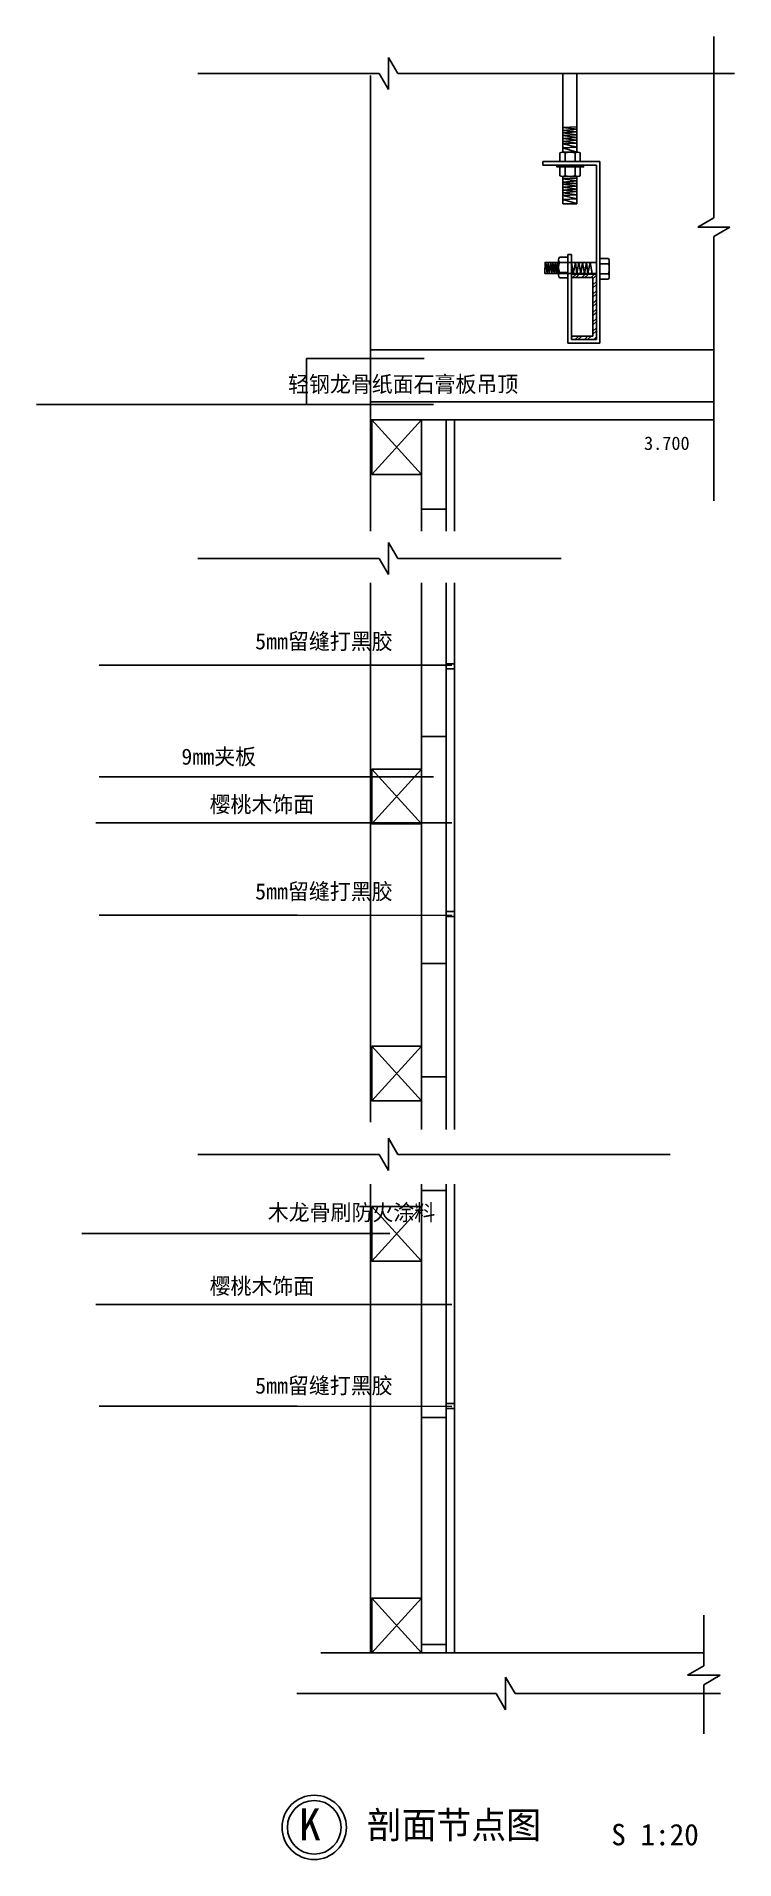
# Model space of a CAD drawing. Header units: metres. Extents: x -108978 to -108328, y -87616 to -85917.
import ezdxf

# ---------------------------------------------------------------- set-up
doc = ezdxf.new("R2010")
doc.units = ezdxf.units.M
for name, color, linetype in [('10', 8, 'Continuous'), ('15', 2, 'Continuous'), ('16', 3, 'Continuous'), ('20', 1, 'Continuous'), ('7', 7, 'Continuous'), ('8', 7, 'Continuous')]:
    doc.layers.add(name, color=color, linetype=linetype)
doc.dimstyles.get("Standard").update_dxf_attribs({"dimtxt": 2.5, "dimasz": 2.5, "dimexe": 1.25, "dimexo": 0.625, "dimtad": 1, "dimcen": 2.5, "dimazin": 3, "dimtfac": 1, "dimtmove": 0, "dimatfit": 3})

# ---------------------------------------------------------------- blocks, each defined once
blk = doc.blocks.new('HY-4')
at = {"layer": '20'}
for points in [[(-5, 0, -1), (5, 0, -1)], [(-5, 0, 1), (5, 0, 1)]]:
    blk.add_lwpolyline(points, format="xyb", dxfattribs=at)
blk.add_circle((0, 0), 6, dxfattribs=at)
blk.add_circle((0, 0), 6, dxfattribs=at)
blk = doc.blocks.new('_CLOSEDFILLED')
at = {"color": 0, "linetype": 'BYBLOCK'}
blk.add_solid([(-1, 0.2), (0, 0), (-1, -0.2)], dxfattribs=at)
blk = doc.blocks.new('*D1')
for p, q in [((-108588.88, -86503.84), (-108589.13, -86503.84)), ((-108588.63, -86501.47), (-108588.63, -86503.84)), ((-108588.63, -86506.2), (-108588.63, -86503.84)), ((-108588.63, -86503.84), (-108588.63, -86503.84)), ((-108588.38, -86503.84), (-108588.13, -86503.84))]:
    blk.add_line(p, q)
at = {"layer": 'Defpoints'}
for p in [(-108588.63, -86501.47), (-108588.63, -86503.84), (-108588.63, -86506.2)]:
    blk.add_point(p, dxfattribs=at)
at = {"layer": '8', "xscale": 0.25, "yscale": 0.25}
blk.add_blockref('_CLOSEDFILLED', (-108588.63, -86503.84), dxfattribs=at)
at = {"layer": '8', "xscale": 0.25, "yscale": 0.25, "rotation": 180}
blk.add_blockref('_CLOSEDFILLED', (-108588.63, -86503.84), dxfattribs=at)
at = {"layer": '8', "insert": (-108588.63, -86502.715), "char_height": 1, "attachment_point": 5}
blk.add_mtext('0', dxfattribs=at)
blk = doc.blocks.new('*D2')
for p, q in [((-108588.88, -86734.71), (-108589.13, -86734.71)), ((-108588.63, -86732.34), (-108588.63, -86734.71)), ((-108588.63, -86737.08), (-108588.63, -86734.71)), ((-108588.63, -86734.71), (-108588.63, -86734.71)), ((-108588.38, -86734.71), (-108588.13, -86734.71))]:
    blk.add_line(p, q)
at = {"layer": 'Defpoints'}
for p in [(-108588.63, -86732.34), (-108588.63, -86734.71), (-108588.63, -86737.08)]:
    blk.add_point(p, dxfattribs=at)
at = {"layer": '8', "xscale": 0.25, "yscale": 0.25}
blk.add_blockref('_CLOSEDFILLED', (-108588.63, -86734.71), dxfattribs=at)
at = {"layer": '8', "xscale": 0.25, "yscale": 0.25, "rotation": 180}
blk.add_blockref('_CLOSEDFILLED', (-108588.63, -86734.71), dxfattribs=at)
at = {"layer": '8', "insert": (-108588.63, -86733.585), "char_height": 1, "attachment_point": 5}
blk.add_mtext('0', dxfattribs=at)
blk = doc.blocks.new('*D3')
for p, q in [((-108588.88, -87193.49), (-108589.13, -87193.49)), ((-108588.63, -87191.13), (-108588.63, -87193.49)), ((-108588.63, -87195.86), (-108588.63, -87193.49)), ((-108588.63, -87193.49), (-108588.63, -87193.49)), ((-108588.38, -87193.49), (-108588.13, -87193.49))]:
    blk.add_line(p, q)
at = {"layer": 'Defpoints'}
for p in [(-108588.63, -87191.13), (-108588.63, -87193.49), (-108588.63, -87195.86)]:
    blk.add_point(p, dxfattribs=at)
at = {"layer": '8', "xscale": 0.25, "yscale": 0.25}
blk.add_blockref('_CLOSEDFILLED', (-108588.63, -87193.49), dxfattribs=at)
at = {"layer": '8', "xscale": 0.25, "yscale": 0.25, "rotation": 180}
blk.add_blockref('_CLOSEDFILLED', (-108588.63, -87193.49), dxfattribs=at)
at = {"layer": '8', "insert": (-108588.63, -87192.365), "char_height": 1, "attachment_point": 5}
blk.add_mtext('0', dxfattribs=at)

msp = doc.modelspace()

# ---------------------------------------------------------------- hatches: boundary and pattern name
at = {"layer": '10'}
h = msp.add_hatch(dxfattribs=at)
h.set_pattern_fill('CLAY', scale=133.33)
h.paths.add_polyline_path([(-108596.27, -86273.92), (-108619.2, -86273.92), (-108619.2, -86324.86), (-108619.2, -86377.92), (-108596.27, -86377.92)])
h.paths.add_polyline_path([(-108596.27, -86425.82), (-108619.2, -86425.82), (-108619.2, -86529.83), (-108619.2, -86676.43), (-108619.2, -86935.59), (-108596.27, -86935.59), (-108596.27, -86561.8)])
h.paths.add_polyline_path([(-108596.27, -86986.56), (-108619.2, -86986.56), (-108619.2, -87423.49), (-108596.27, -87423.49)])
at = {"layer": '16'}
h = msp.add_hatch(dxfattribs=at)
h.set_pattern_fill('ANSI32', scale=0.64)
h.paths.add_polyline_path([(-108479.62, -86141.32), (-108479.62, -86138.1), (-108456.26, -86138.1), (-108456.26, -86199.23), (-108479.62, -86199.23), (-108479.62, -86196.02), (-108459.47, -86196.02), (-108459.47, -86141.32)])

# ---------------------------------------------------------------- linework, layer by layer
at = {"layer": '15'}
msp.add_line((-108713.12, -87423.49), (-108356.22, -87423.49), dxfattribs=at)
at = {"layer": '16'}
for p, q in [((-108666.88, -86202.45), (-108666.88, -85953.08)), ((-108487.43, -85951.02), (-108487.43, -86024.51)), ((-108474.56, -85951.02), (-108474.56, -86024.58)), ((-108474.65, -86000.69), (-108487.5, -86001.31)), ((-108487.5, -86001.31), (-108474.65, -86002.97)), ((-108474.65, -86005.45), (-108487.5, -86006.28)), ((-108487.5, -86006.28), (-108474.44, -86008.15)), ((-108474.65, -86002.97), (-108487.29, -86004.21)), ((-108487.29, -86004.21), (-108474.65, -86005.45)), ((-108474.44, -86008.15), (-108487.5, -86008.97)), ((-108487.5, -86008.97), (-108474.44, -86010.84)), ((-108474.44, -86010.84), (-108487.5, -86011.67)), ((-108487.5, -86011.67), (-108474.44, -86013.12)), ((-108474.44, -86013.12), (-108487.5, -86014.36)), ((-108487.5, -86014.36), (-108474.65, -86016.01)), ((-108474.65, -86016.01), (-108487.5, -86016.64)), ((-108487.5, -86016.64), (-108474.65, -86019.74)), ((-108474.65, -86019.74), (-108487.5, -86020.36)), ((-108487.5, -86020.36), (-108474.86, -86024.3)), ((-108453.04, -86033.27), (-108506.29, -86033.27)), ((-108506.29, -86033.27), (-108506.29, -86036.48)), ((-108506.29, -86036.48), (-108456.26, -86036.48)), ((-108490.29, -86033.27), (-108490.29, -86025.18)), ((-108490.29, -86038.33), (-108490.29, -86046.41)), ((-108473.66, -86024.48), (-108487.92, -86024.48)), ((-108485.54, -86033.27), (-108485.54, -86025.18)), ((-108485.54, -86038.33), (-108485.54, -86046.41)), ((-108476.03, -86033.27), (-108476.03, -86025.18)), ((-108476.03, -86038.33), (-108476.03, -86046.41)), ((-108471.28, -86033.27), (-108471.28, -86025.18)), ((-108471.28, -86038.33), (-108471.28, -86046.41)), ((-108456.26, -86138.1), (-108456.26, -86036.48)), ((-108453.04, -86033.27), (-108453.04, -86202.45)), ((-108473.66, -86047.11), (-108487.92, -86047.11)), ((-108474.65, -86048.78), (-108487.5, -86049.4)), ((-108487.5, -86049.4), (-108474.65, -86051.06)), ((-108474.65, -86053.54), (-108487.5, -86054.37)), ((-108487.5, -86054.37), (-108474.44, -86056.24)), ((-108474.44, -86056.24), (-108487.5, -86057.06)), ((-108487.5, -86057.06), (-108474.44, -86058.93)), ((-108487.43, -86047.08), (-108487.43, -86072.67)), ((-108474.65, -86051.06), (-108487.29, -86052.3)), ((-108487.29, -86052.3), (-108474.65, -86053.54)), ((-108474.56, -86047.02), (-108474.56, -86072.67)), ((-108474.44, -86058.93), (-108487.5, -86059.76)), ((-108487.5, -86059.76), (-108474.44, -86061.21)), ((-108474.44, -86061.21), (-108487.5, -86062.45)), ((-108487.5, -86062.45), (-108474.65, -86064.1)), ((-108474.65, -86064.1), (-108487.5, -86064.72)), ((-108487.5, -86064.72), (-108474.65, -86067.83)), ((-108474.65, -86067.83), (-108487.5, -86068.45)), ((-108487.5, -86068.45), (-108474.86, -86072.39)), ((-108474.56, -86072.67), (-108487.43, -86072.67)), ((-108491.54, -86124.82), (-108491.54, -86139.08)), ((-108482.76, -86122.44), (-108490.84, -86122.44)), ((-108482.84, -86119.91), (-108482.84, -86202.45)), ((-108479.62, -86119.91), (-108482.84, -86119.91)), ((-108479.62, -86119.91), (-108479.62, -86199.23)), ((-108453.08, -86123.69), (-108445, -86123.69)), ((-108502.19, -86137.64), (-108503.52, -86127.34)), ((-108501.16, -86127.16), (-108502.19, -86137.64)), ((-108500.18, -86137.64), (-108501.16, -86127.16)), ((-108498.91, -86127.22), (-108500.18, -86137.64)), ((-108497.93, -86137.64), (-108498.91, -86127.22)), ((-108496.84, -86127.22), (-108497.93, -86137.64)), ((-108495.8, -86137.64), (-108496.84, -86127.22)), ((-108494.59, -86127.28), (-108495.8, -86137.64)), ((-108493.66, -86137.58), (-108494.59, -86127.28)), ((-108492.75, -86127.22), (-108493.66, -86137.58)), ((-108492.22, -86137.64), (-108492.75, -86127.22)), ((-108482.76, -86127.19), (-108490.84, -86127.19)), ((-108482.76, -86136.7), (-108490.84, -86136.7)), ((-108482.76, -86141.46), (-108490.84, -86141.46)), ((-108456.26, -86138.1), (-108479.62, -86138.1)), ((-108479.62, -86138.1), (-108479.62, -86141.32)), ((-108459.47, -86141.32), (-108479.62, -86141.32)), ((-108477.8, -86137.63), (-108479.55, -86127.32)), ((-108475.8, -86127.32), (-108477.8, -86137.63)), ((-108474.39, -86137.63), (-108475.8, -86127.32)), ((-108472.72, -86127.23), (-108474.39, -86137.63)), ((-108470.81, -86137.63), (-108472.72, -86127.23)), ((-108469.14, -86127.23), (-108470.81, -86137.63)), ((-108467.48, -86137.63), (-108469.14, -86127.23)), ((-108465.39, -86127.23), (-108467.48, -86137.63)), ((-108464.23, -86137.71), (-108465.39, -86127.23)), ((-108462.06, -86127.23), (-108464.23, -86137.71)), ((-108460.15, -86137.63), (-108462.06, -86127.23)), ((-108459.47, -86141.32), (-108459.47, -86196.02)), ((-108456.26, -86138.1), (-108456.26, -86199.23)), ((-108453.08, -86128.44), (-108445, -86128.44)), ((-108453.08, -86137.95), (-108445, -86137.95)), ((-108453.08, -86142.7), (-108445, -86142.7)), ((-108444.3, -86126.07), (-108444.3, -86140.33)), ((-108666.88, -86202.45), (-108666.88, -86377.92)), ((-108666.88, -86208.69), (-108346.87, -86208.69)), ((-108453.04, -86202.45), (-108482.84, -86202.45)), ((-108459.47, -86196.02), (-108479.62, -86196.02)), ((-108456.26, -86199.23), (-108479.62, -86199.23)), ((-108666.88, -86257.24), (-108346.87, -86257.24)), ((-108666.88, -86273.92), (-108346.87, -86273.92)), ((-108665.59, -86273.92), (-108619.2, -86324.86)), ((-108619.2, -86273.92), (-108665.59, -86324.86)), ((-108619.2, -86377.92), (-108619.2, -86273.92)), ((-108596.27, -86377.92), (-108596.27, -86273.92)), ((-108588.63, -86273.92), (-108588.63, -86377.92)), ((-108666.88, -86928.79), (-108666.88, -86425.82)), ((-108619.2, -86529.83), (-108619.2, -86425.83)), ((-108619.2, -86676.43), (-108619.2, -86426.94)), ((-108596.27, -86709.84), (-108596.27, -86425.82)), ((-108596.27, -86935.59), (-108596.27, -86426.94)), ((-108588.63, -86425.82), (-108588.63, -86501.47)), ((-108588.63, -86501.47), (-108596.27, -86501.47)), ((-108588.63, -86506.2), (-108596.27, -86506.2)), ((-108588.63, -86506.2), (-108588.63, -86676.43)), ((-108596.27, -86935.59), (-108596.27, -86561.8)), ((-108665.59, -86599.83), (-108619.2, -86650.77)), ((-108619.2, -86599.83), (-108665.59, -86650.77)), ((-108638.38, -86599.83), (-108638.38, -86599.83)), ((-108619.2, -86935.59), (-108619.2, -86676.43)), ((-108588.63, -86732.34), (-108588.63, -86676.43)), ((-108588.63, -86732.34), (-108596.27, -86732.34)), ((-108588.63, -86737.08), (-108596.27, -86737.08)), ((-108588.63, -86935.59), (-108588.63, -86737.08)), ((-108619.2, -86858.07), (-108665.59, -86909.01)), ((-108665.59, -86858.07), (-108619.2, -86909.01)), ((-108666.88, -87423.31), (-108666.88, -86986.56)), ((-108619.2, -86986.56), (-108619.2, -87423.49)), ((-108596.27, -86986.56), (-108596.27, -87423.49)), ((-108588.63, -86986.56), (-108588.63, -87191.13)), ((-108665.59, -87007.52), (-108619.2, -87058.47)), ((-108619.2, -87007.52), (-108665.59, -87058.47)), ((-108588.63, -87191.13), (-108596.27, -87191.13)), ((-108588.63, -87195.86), (-108596.27, -87195.86)), ((-108588.63, -87195.86), (-108588.63, -87423.49)), ((-108665.59, -87372.55), (-108619.2, -87423.49)), ((-108619.2, -87372.55), (-108665.59, -87423.49))]:
    msp.add_line(p, q, dxfattribs=at)
for points in [[(-108468.25, -86036.59), (-108493.14, -86036.59), (-108493.14, -86038.15), (-108468.25, -86038.15)], [(-108619.2, -86273.92), (-108665.59, -86273.92), (-108665.59, -86324.86), (-108619.2, -86324.86)], [(-108619.2, -86599.83), (-108665.59, -86599.83), (-108665.59, -86650.77), (-108619.2, -86650.77)], [(-108619.2, -86858.07), (-108665.59, -86858.07), (-108665.59, -86909.01), (-108619.2, -86909.01)], [(-108619.2, -87007.52), (-108665.59, -87007.52), (-108665.59, -87058.47), (-108619.2, -87058.47)], [(-108619.2, -87372.55), (-108665.59, -87372.55), (-108665.59, -87423.49), (-108619.2, -87423.49)]]:
    msp.add_lwpolyline(points, close=True, dxfattribs=at)
msp.add_lwpolyline([(-108456.09, -86127.21), (-108504.07, -86127.21), (-108504.24, -86137.63), (-108456.26, -86137.63)], dxfattribs=at)
for centre, radius, start, end in [((-108487.92, -86028.86), 4.38, 57.13, 122.87), ((-108480.79, -86040.95), 16.47, 73, 107), ((-108473.66, -86028.86), 4.38, 57.13, 122.87), ((-108487.92, -86042.73), 4.38, 237.13, 302.87), ((-108480.79, -86030.64), 16.47, 253, 287), ((-108473.66, -86042.73), 4.38, 237.13, 302.87), ((-108487.16, -86124.82), 4.38, 147.13, 212.87), ((-108448.68, -86126.07), 4.38, 327.13, 32.87), ((-108475.08, -86131.95), 16.47, 163, 197), ((-108487.16, -86139.08), 4.38, 147.13, 212.87), ((-108460.76, -86133.2), 16.47, 343, 17), ((-108448.68, -86140.33), 4.38, 327.13, 32.87)]:
    msp.add_arc(centre, radius, start, end, dxfattribs=at)
at = {"layer": '20'}
for p, q in [((-108346.87, -85916.56), (-108346.87, -86085.75)), ((-108641.38, -85951.02), (-108650.04, -85936.02)), ((-108650.04, -85966.02), (-108650.04, -85936.02)), ((-108827.89, -85951.02), (-108658.7, -85951.02)), ((-108658.7, -85951.02), (-108650.04, -85966.02)), ((-108641.38, -85951.02), (-108327.52, -85951.02)), ((-108346.87, -86085.75), (-108361.87, -86094.41)), ((-108361.87, -86094.41), (-108331.87, -86094.41)), ((-108346.87, -86103.07), (-108331.87, -86094.41)), ((-108346.87, -86103.07), (-108346.87, -86349.37)), ((-108650.04, -86418.3), (-108650.04, -86388.3)), ((-108641.38, -86403.3), (-108650.04, -86388.3)), ((-108827.89, -86403.3), (-108658.7, -86403.3)), ((-108658.7, -86403.3), (-108650.04, -86418.3)), ((-108641.38, -86403.3), (-108489.01, -86403.3)), ((-108650.04, -86973.81), (-108650.04, -86943.81)), ((-108641.38, -86958.81), (-108650.04, -86943.81)), ((-108827.89, -86958.81), (-108658.7, -86958.81)), ((-108658.7, -86958.81), (-108650.04, -86973.81)), ((-108641.38, -86958.81), (-108489.01, -86958.81)), ((-108387.58, -86958.81), (-108556.77, -86958.81)), ((-108356.22, -87435.73), (-108356.22, -87388.55)), ((-108540.98, -87476.81), (-108540.98, -87446.25)), ((-108532.15, -87461.53), (-108540.98, -87446.25)), ((-108356.22, -87435.73), (-108371.5, -87444.55)), ((-108340.93, -87444.55), (-108371.5, -87444.55)), ((-108356.22, -87453.38), (-108340.93, -87444.55)), ((-108735.68, -87461.53), (-108549.8, -87461.53)), ((-108549.8, -87461.53), (-108540.98, -87476.81)), ((-108532.15, -87461.53), (-108458.18, -87461.53)), ((-108340.73, -87461.53), (-108532.15, -87461.53)), ((-108356.22, -87499.12), (-108356.22, -87453.38))]:
    msp.add_line(p, q, dxfattribs=at)

# ---------------------------------------------------------------- block references
at = {"layer": '8', "xscale": 5, "yscale": 5, "zscale": 5}
msp.add_blockref('HY-4', (-108719.32, -87586.3), dxfattribs=at)

# ---------------------------------------------------------------- texts
for s, height, p in [('K', 30, (-108733.64, -87598.44)), ('剖面节点图', 25, (-108670.35, -87596.65)), ('S 1:20', 20, (-108442.46, -87603.04))]:
    msp.add_text(s, height=height).set_placement(p)
at = {"layer": '7'}
msp.add_text('3.700', height=12.5, dxfattribs=at).set_placement((-108411.9, -86302.04))
at = {"layer": '8', "char_height": 15, "attachment_point": 1}
for s, insert in [('轻钢龙骨纸面石膏板吊顶', (-108743.67, -86233.22)), ('5mm留缝打黑胶', (-108774.41, -86472.98)), ('9mm夹板', (-108843.16, -86580.48)), ('樱桃木饰面', (-108816.84, -86625.04)), ('5mm留缝打黑胶', (-108774.41, -86706.17)), ('木龙骨刷防火涂料', (-108762.61, -87005.44)), ('樱桃木饰面', (-108816.84, -87074.15)), ('5mm留缝打黑胶', (-108774.41, -87166.91))]:
    msp.add_mtext(s, dxfattribs=dict(at, insert=insert))

# ---------------------------------------------------------------- dimensions: what is measured, and where the dimension line sits
at = {"layer": '8'}
for base, p1, p2, picture, middle in [((-108588.63, -86503.84), (-108588.63, -86501.47), (-108588.63, -86506.2), '*D1', (-108588.63, -86502.715)), ((-108588.63, -86734.71), (-108588.63, -86737.08), (-108588.63, -86732.34), '*D2', (-108588.63, -86733.585)), ((-108588.63, -87193.49), (-108588.63, -87195.86), (-108588.63, -87191.13), '*D3', (-108588.63, -87192.365))]:
    dim = msp.add_linear_dim(base=base, p1=p1, p2=p2, dimstyle='Standard', dxfattribs=at)
    dim.commit()
    dim.dimension.update_dxf_attribs({"geometry": picture, "text_midpoint": middle})

# ---------------------------------------------------------------- leaders
for points in [[(-108616.76, -86216.76), (-108726.44, -86216.76), (-108726.44, -86259.55), (-108978.26, -86259.55)], [(-108608.06, -86259.69), (-108735.26, -86259.55), (-108978.26, -86259.55)], [(-108590.99, -86502.83), (-108735.26, -86502.69), (-108919.92, -86502.69)], [(-108608.06, -86606.95), (-108735.26, -86606.81), (-108919.92, -86606.81)], [(-108590.99, -86649.82), (-108735.26, -86649.68), (-108922.83, -86649.82)], [(-108590.99, -86736.02), (-108735.26, -86735.88), (-108919.92, -86735.88)], [(-108648.97, -87032.63), (-108735.26, -87032.49), (-108935.95, -87032.49)], [(-108590.99, -87098.93), (-108735.26, -87098.79), (-108922.83, -87098.93)], [(-108590.99, -87193.76), (-108735.26, -87193.62), (-108919.92, -87193.62)]]:
    msp.add_leader(points, dimstyle='Standard', dxfattribs=at)

doc.saveas('drawing.dxf')
